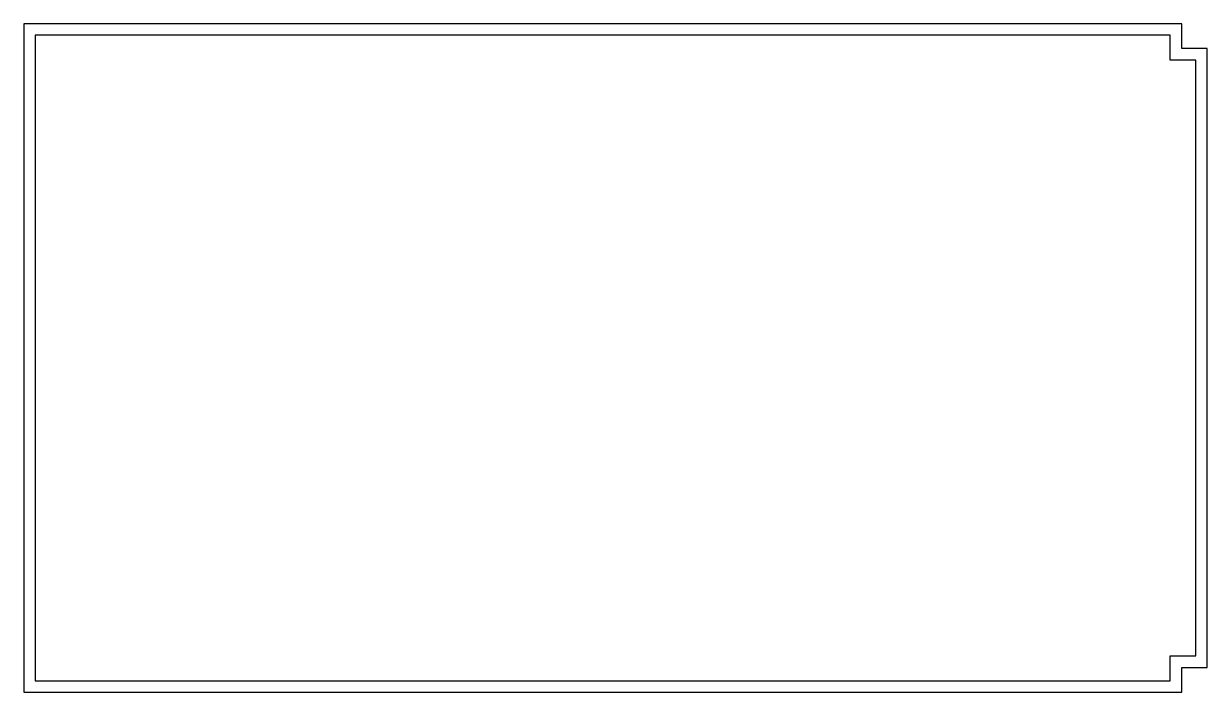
# Model space of a CAD drawing. Header units: millimetres. Extents: x -2 to 151, y -2 to 85.
import ezdxf

# ---------------------------------------------------------------- set-up
doc = ezdxf.new("R2010")
doc.units = ezdxf.units.MM

msp = doc.modelspace()

# ---------------------------------------------------------------- linework, layer by layer
for points in [[(151.3, 1.7), (151.3, 41.875), (151.3, 81.55), (148, 81.55), (148, 84.75), (-1.5, 84.75), (-1.5, 41.875), (-1.5, -1.5), (148, -1.5), (148, 1.7)], [(149.8, 3.2), (149.8, 41.875), (149.8, 80.05), (146.5, 80.05), (146.5, 83.25), (0, 83.25), (0, 41.875), (0, 0), (146.5, 0), (146.5, 3.2)]]:
    msp.add_lwpolyline(points, close=True)

doc.saveas('drawing.dxf')
